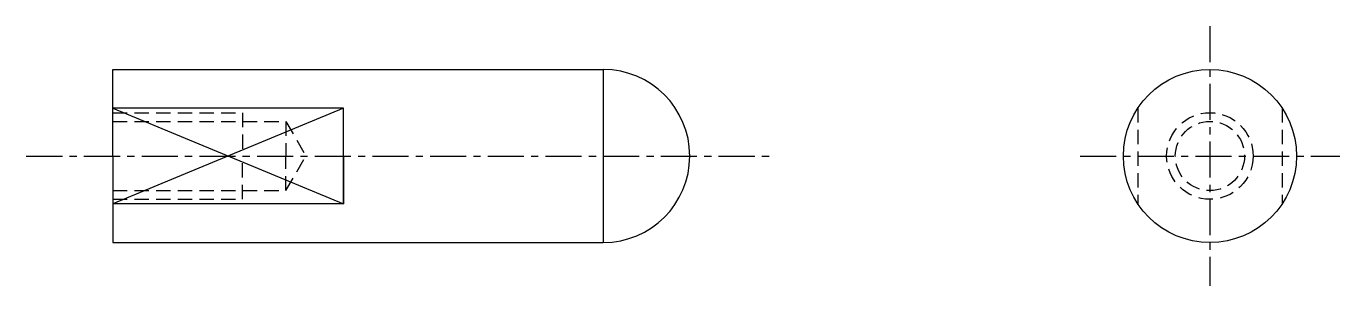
# Model space of a CAD drawing. Extents: x 74.7 to 121.9, y 164.2 to 209.2.
# Drawn here: x 76.41 to 121.94, y 200.17 to 209.17 of the extents above; entities outside this region: 2.
import ezdxf

# ---------------------------------------------------------------- set-up
doc = ezdxf.new("R2010")
doc.units = 0
doc.linetypes.add('CENTER', pattern=[2, 1.25, -0.25, 0.25, -0.25])
doc.linetypes.add('DASHED', pattern=[0.75, 0.5, -0.25])
doc.layers.get('0').update_dxf_attribs({"linetype": 'CONTINUOUS'})
doc.layers.add('CENTER', color=1, linetype='CENTER')

msp = doc.modelspace()

# ---------------------------------------------------------------- linework, layer by layer
at = {"color": 7, "linetype": 'CONTINUOUS'}
for p, q in [((79.41, 207.671), (96.41, 207.671)), ((79.41, 204.671), (79.41, 207.671)), ((96.41, 207.671), (96.41, 201.671)), ((87.41, 206.33), (79.41, 206.33)), ((79.41, 206.33), (87.41, 203.013)), ((87.41, 206.33), (79.41, 203.013)), ((87.41, 203.013), (87.41, 206.33)), ((79.41, 204.671), (79.41, 201.671)), ((87.41, 204.671), (87.41, 203.013)), ((87.41, 203.013), (79.41, 203.013)), ((79.41, 201.671), (96.41, 201.671))]:
    msp.add_line(p, q, dxfattribs=at)
at = {"color": 3, "linetype": 'DASHED'}
for p, q in [((114.941, 206.33), (114.941, 203.013)), ((119.941, 206.33), (119.941, 203.013)), ((79.41, 206.171), (83.91, 206.171)), ((79.41, 205.871), (85.41, 205.871)), ((83.91, 206.171), (83.91, 204.671)), ((85.41, 205.871), (86.102, 204.671)), ((85.41, 205.871), (85.41, 204.671)), ((83.91, 203.171), (83.91, 204.671)), ((85.41, 203.471), (85.41, 204.671)), ((85.41, 203.471), (86.102, 204.671)), ((79.41, 203.471), (85.41, 203.471)), ((79.41, 203.171), (83.91, 203.171))]:
    msp.add_line(p, q, dxfattribs=at)
at = {"color": 7, "linetype": 'CONTINUOUS'}
msp.add_circle((117.441, 204.671), 3, dxfattribs=at)
at = {"color": 3, "linetype": 'DASHED'}
for radius in [1.5, 1.2]:
    msp.add_circle((117.441, 204.671), radius, dxfattribs=at)
at = {"color": 7, "linetype": 'CONTINUOUS'}
msp.add_arc((96.41, 204.671), 3, 270, 90, dxfattribs=at)
at = {"layer": 'CENTER', "color": 1, "linetype": 'CENTER'}
for p, q in [((117.441, 209.171), (117.441, 200.171)), ((76.41, 204.671), (102.41, 204.671)), ((112.941, 204.671), (121.941, 204.671))]:
    msp.add_line(p, q, dxfattribs=at)

# ---------------------------------------------------------------- texts
for s, p in [('JPFJR 6 - 20 -M3', (74.706, 168.519)), ('JPFJR6', (74.706, 164.192))]:
    msp.add_text(s, height=2).set_placement(p)

doc.saveas('drawing.dxf')
